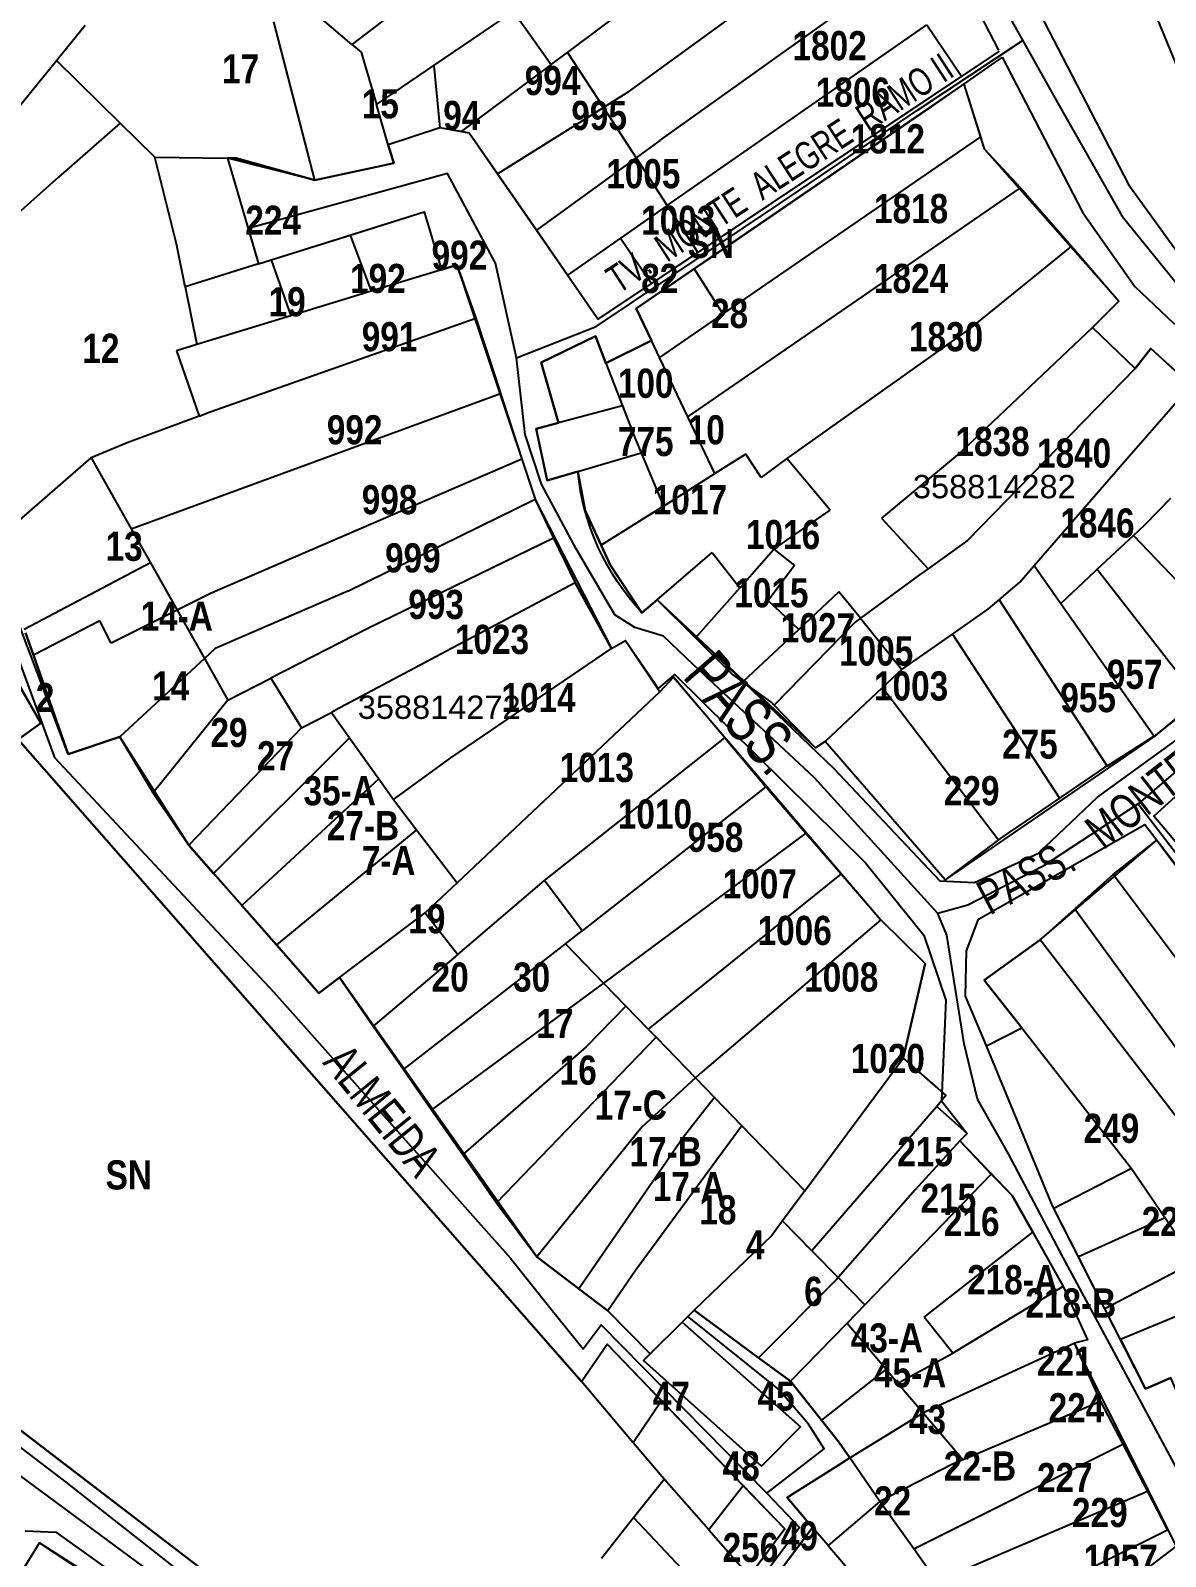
# Model space of a CAD drawing. Extents: x 199665 to 201826, y 4836581 to 4838476.
# Drawn here: x 201009 to 201106.5, y 4837063.4 to 4837194.5 of the extents above; entities that cross this region are included whole.
import ezdxf
from ezdxf.enums import TextEntityAlignment as Align

# ---------------------------------------------------------------- set-up
doc = ezdxf.new("R2010")
doc.units = 0
doc.header["$LTSCALE"] = 1.5
doc.header["$MEASUREMENT"] = 0
for name, color, linetype in [('CD-MALHA-LOTES', 40, 'CONTINUOUS'), ('CD_TXT_QUADRA', 7, 'CONTINUOUS'), ('RU-QUADRAS', 6, 'CONTINUOUS'), ('SV-EIXO-RUA-N-PAV', 6, 'CONTINUOUS'), ('SV-EIXO-RUA-PAV', 20, 'CONTINUOUS'), ('SV-RUA-NAO-PAV-S-GUIA-C-GUIA', 7, 'CONTINUOUS'), ('SV-RUA-PAVIM-S-GUIA-C-GUIA', 7, 'CONTINUOUS'), ('SV-TXT-RUA-N-PAV-S-GUIA-C-GUIA', 7, 'CONTINUOUS'), ('Th_NmrPort', 1, 'CONTINUOUS')]:
    doc.layers.add(name, color=color, linetype=linetype)
doc.styles.add('ARIAL', font='ARIAL.TTF')
doc.styles.add('MONOTXT', font='ARIAL.TTF', dxfattribs={"height": 0.2})
doc.styles.get("Standard").update_dxf_attribs({"font": 'swisscbo.ttf'})

msp = doc.modelspace()

# ---------------------------------------------------------------- linework, layer by layer
at = {"layer": 'CD-MALHA-LOTES', "linetype": 'Continuous'}
for p, q in [((201060.33, 4837189.24), (201081.43, 4837204.57)), ((201055.08, 4837192.62), (201066.33, 4837201.04)), ((201063.01, 4837185.04), (201083.62, 4837199.77)), ((201036.58, 4837193.31), (201032.11, 4837197.13)), ((201040.41, 4837196.23), (201036.58, 4837193.31)), ((201043.62, 4837191.5), (201050.44, 4837196.13)), ((201050.44, 4837196.13), (201053.68, 4837191.58)), ((201011.2, 4837191.93), (201013.66, 4837194.96)), ((201033.39, 4837181.65), (201029.88, 4837195.23)), ((201063.66, 4837179.46), (201085.97, 4837194.98)), ((201085.97, 4837194.98), (201088.92, 4837190.57)), ((201036.58, 4837193.31), (201037.36, 4837192.65)), ((201001.4, 4837179.85), (201011.2, 4837191.93)), ((201011.2, 4837191.93), (201016.66, 4837186.54)), ((201037.36, 4837192.65), (201038.68, 4837188.14)), ((201053.68, 4837191.58), (201055.08, 4837192.62)), ((201055.08, 4837192.62), (201058.17, 4837187.89)), ((201038.68, 4837188.14), (201043.62, 4837191.5)), ((201043.62, 4837191.5), (201044.14, 4837186.14)), ((201053.68, 4837191.58), (201045.97, 4837185.81)), ((201088.92, 4837190.57), (201066.29, 4837175.43)), ((201060.33, 4837189.24), (201058.17, 4837187.89)), ((201086.07, 4837187.77), (201089.13, 4837189.9)), ((201089.13, 4837189.9), (201090.56, 4837185.36)), ((201039.7, 4837184.67), (201038.68, 4837188.14)), ((201049.07, 4837182.19), (201058.17, 4837187.89)), ((201058.17, 4837187.89), (201060.99, 4837183.57)), ((201067.37, 4837174.98), (201086.07, 4837187.77)), ((201016.66, 4837186.54), (201011.38, 4837181.89)), ((201016.66, 4837186.54), (201018.03, 4837185.19)), ((201044.14, 4837186.14), (201039.7, 4837184.67)), ((201045.97, 4837185.81), (201044.14, 4837186.14)), ((201046.65, 4837185.69), (201045.97, 4837185.81)), ((201049.07, 4837182.19), (201046.65, 4837185.69)), ((201090.56, 4837185.36), (201068.44, 4837170.17)), ((201090.56, 4837185.36), (201090.6, 4837185.23)), ((201018.03, 4837185.19), (201019.66, 4837183.62)), ((201040.17, 4837183.09), (201039.7, 4837184.67)), ((201063.01, 4837185.04), (201060.99, 4837183.57)), ((201090.6, 4837185.23), (201090.88, 4837184.34)), ((201090.88, 4837184.34), (201094.01, 4837180.98)), ((201021.5, 4837176.18), (201019.66, 4837183.62)), ((201019.66, 4837183.62), (201025.89, 4837183.53)), ((201025.89, 4837183.53), (201026.62, 4837183.53)), ((201025.89, 4837183.53), (201028.56, 4837174.46)), ((201026.62, 4837183.53), (201033.39, 4837181.65)), ((201033.39, 4837181.65), (201040.17, 4837183.09)), ((201060.99, 4837183.57), (201052.42, 4837177.34)), ((201060.99, 4837183.57), (201063.66, 4837179.46)), ((201011.38, 4837181.89), (201005.26, 4837176.47)), ((201052.42, 4837177.34), (201049.07, 4837182.19)), ((201065.43, 4837161.32), (201094.01, 4837180.98)), ((201094.01, 4837180.98), (201098.37, 4837175.96)), ((201036.42, 4837176.92), (201042.79, 4837178.92)), ((201042.79, 4837178.92), (201044.27, 4837173.95)), ((201063.66, 4837179.46), (201059.64, 4837176.67)), ((201063.66, 4837179.46), (201066.29, 4837175.43)), ((201022.25, 4837172.48), (201021.5, 4837176.18)), ((201029.63, 4837174.79), (201036.42, 4837176.92)), ((201036.42, 4837176.92), (201038.22, 4837172.1)), ((201055.08, 4837173.49), (201052.42, 4837177.34)), ((201059.64, 4837176.67), (201055.08, 4837173.49)), ((201059.64, 4837176.67), (201062.3, 4837172.77)), ((201028.56, 4837174.46), (201029.63, 4837174.79)), ((201029.63, 4837174.79), (201031.34, 4837170)), ((201066.29, 4837175.43), (201062.3, 4837172.77)), ((201065.98, 4837174.04), (201067.37, 4837174.98)), ((201098.37, 4837175.96), (201089.62, 4837168.86)), ((201098.37, 4837175.96), (201102.46, 4837171.24)), ((201028.56, 4837174.46), (201022.25, 4837172.48)), ((201044.27, 4837173.95), (201038.22, 4837172.1)), ((201045.6, 4837174.36), (201044.27, 4837173.95)), ((201047.22, 4837169.79), (201045.6, 4837174.36)), ((201057.71, 4837169.7), (201055.08, 4837173.49)), ((201060.98, 4837170.62), (201065.98, 4837174.04)), ((201065.98, 4837174.04), (201068.44, 4837170.17)), ((201022.25, 4837172.48), (201023.25, 4837167.52)), ((201062.3, 4837172.77), (201057.71, 4837169.7)), ((201038.22, 4837172.1), (201031.34, 4837170)), ((201102.46, 4837171.24), (201100.2, 4837169)), ((201031.34, 4837170), (201023.25, 4837167.52)), ((201024.4, 4837161.74), (201047.22, 4837169.79)), ((201047.22, 4837169.79), (201048.87, 4837164.74)), ((201062.3, 4837167.86), (201060.98, 4837170.62)), ((201068.44, 4837170.17), (201062.99, 4837166.42)), ((201052.84, 4837165.99), (201057.5, 4837168.24)), ((201057.5, 4837168.24), (201058.39, 4837165.93)), ((201089.62, 4837168.86), (201073.93, 4837157.74)), ((201100.2, 4837169), (201088.93, 4837158.34)), ((201100.2, 4837169), (201103.85, 4837165.47)), ((201023.25, 4837167.52), (201021.51, 4837166.99)), ((201021.51, 4837166.99), (201023.45, 4837161.38)), ((201062.3, 4837167.86), (201058.39, 4837165.93)), ((201062.99, 4837166.42), (201062.3, 4837167.86)), ((201105.19, 4837167.19), (201103.85, 4837165.47)), ((201108.65, 4837164.03), (201105.19, 4837167.19)), ((201054.31, 4837160.79), (201052.84, 4837165.99)), ((201058.39, 4837165.93), (201059.81, 4837162.26)), ((201065.43, 4837161.32), (201062.99, 4837166.42)), ((201048.87, 4837164.74), (201049.33, 4837163.33)), ((201103.85, 4837165.47), (201089.46, 4837150.68)), ((201017.62, 4837151.69), (201049.33, 4837163.33)), ((201049.33, 4837163.33), (201051.18, 4837157.69)), ((201103.14, 4837157.71), (201108.65, 4837164.03)), ((201023.45, 4837161.38), (201024.4, 4837161.74)), ((201059.81, 4837162.26), (201054.31, 4837160.79)), ((201059.81, 4837162.26), (201060.93, 4837159.36)), ((201023.45, 4837161.38), (201017.28, 4837159.08)), ((201054.31, 4837160.79), (201052.39, 4837160.27)), ((201067.76, 4837156.44), (201065.43, 4837161.32)), ((201017.28, 4837159.08), (201014.19, 4837157.78)), ((201052.39, 4837160.27), (201053.35, 4837155.86)), ((201060.93, 4837159.36), (201061.41, 4837158.22)), ((201005.44, 4837150.2), (201014.19, 4837157.78)), ((201014.19, 4837157.78), (201017.62, 4837151.69)), ((201055.98, 4837156.63), (201061.41, 4837158.22)), ((201061.41, 4837158.22), (201063.33, 4837153.65)), ((201070.42, 4837158.12), (201067.76, 4837156.44)), ((201071.73, 4837156.11), (201070.42, 4837158.12)), ((201088.93, 4837158.34), (201084.09, 4837154.29)), ((201051.18, 4837157.69), (201024.42, 4837146.15)), ((201051.18, 4837157.69), (201052.31, 4837154.24)), ((201053.35, 4837155.86), (201055.98, 4837156.63)), ((201056.6, 4837153.26), (201055.98, 4837156.63)), ((201063.33, 4837153.65), (201067.76, 4837156.44)), ((201073.93, 4837157.74), (201071.73, 4837156.11)), ((201077.66, 4837153.31), (201073.93, 4837157.74)), ((201095.18, 4837148.55), (201103.14, 4837157.71)), ((201036.21, 4837146.33), (201052.31, 4837154.24)), ((201052.31, 4837154.24), (201053.9, 4837150.9)), ((201084.09, 4837154.29), (201082.07, 4837152.6)), ((201104.69, 4837152.04), (201106.91, 4837154.32)), ((201057.97, 4837150.28), (201056.6, 4837153.26)), ((201063.33, 4837153.65), (201057.97, 4837150.28)), ((201072.82, 4837149.96), (201077.66, 4837153.31)), ((201082.07, 4837152.6), (201086.07, 4837148.25)), ((201017.62, 4837151.69), (201019.28, 4837148.76)), ((201103.71, 4837151.13), (201104.69, 4837152.04)), ((201053.9, 4837150.9), (201037.99, 4837143.16)), ((201053.9, 4837150.9), (201055.74, 4837147.05)), ((201058.75, 4837148.59), (201057.97, 4837150.28)), ((201069.88, 4837146.64), (201072.82, 4837149.96)), ((201072.82, 4837149.96), (201074.6, 4837148.54)), ((201089.46, 4837150.68), (201086.07, 4837148.25)), ((201100.58, 4837148.22), (201103.71, 4837151.13)), ((201103.71, 4837151.13), (201113.58, 4837140.79)), ((201019.28, 4837148.76), (201008.43, 4837143.06)), ((201019.28, 4837148.76), (201021.56, 4837144.71)), ((201061.49, 4837144.48), (201058.75, 4837148.59)), ((201062.79, 4837145.6), (201067.52, 4837149.65)), ((201067.52, 4837149.65), (201069.88, 4837146.64)), ((201074.6, 4837148.54), (201072.34, 4837145.54)), ((201085.34, 4837147.73), (201080.25, 4837144.02)), ((201086.07, 4837148.25), (201085.34, 4837147.73)), ((201093.95, 4837147.12), (201095.18, 4837148.55)), ((201095.18, 4837148.55), (201097.48, 4837145.27)), ((201097.48, 4837145.27), (201100.42, 4837148.07)), ((201100.42, 4837148.07), (201100.58, 4837148.22)), ((201100.58, 4837148.22), (201109.37, 4837136.96)), ((201024.42, 4837146.15), (201021.56, 4837144.71)), ((201036.21, 4837146.33), (201024.84, 4837141.43)), ((201055.74, 4837147.05), (201035.12, 4837136.08)), ((201058.88, 4837141.42), (201055.74, 4837147.05)), ((201069.88, 4837146.64), (201066.08, 4837142.34)), ((201078.41, 4837146.29), (201074.97, 4837143.06)), ((201080.25, 4837144.02), (201078.41, 4837146.29)), ((201092.17, 4837145.6), (201093.95, 4837147.12)), ((201021.56, 4837144.71), (201015.9, 4837141.88)), ((201021.56, 4837144.71), (201023.9, 4837140.56)), ((201062.79, 4837145.6), (201061.49, 4837144.48)), ((201066.08, 4837142.34), (201062.79, 4837145.6)), ((201072.34, 4837145.54), (201074.97, 4837143.06)), ((201088.15, 4837142.64), (201091.26, 4837144.81)), ((201091.26, 4837144.81), (201092.17, 4837145.6)), ((201092.17, 4837145.6), (201101.44, 4837131.32)), ((201097.48, 4837145.27), (201105.49, 4837133.88)), ((201014.93, 4837143.78), (201009.23, 4837140.83)), ((201015.9, 4837141.88), (201014.93, 4837143.78)), ((201079.8, 4837143.69), (201072.83, 4837136.55)), ((201080.25, 4837144.02), (201079.8, 4837143.69)), ((201080.25, 4837144.02), (201083.81, 4837139.61)), ((201009.23, 4837140.83), (201008.55, 4837142.77)), ((201037.99, 4837143.16), (201029.6, 4837138.86)), ((201058.88, 4837141.42), (201060.07, 4837142.09)), ((201060.07, 4837142.09), (201063.01, 4837137.68)), ((201069.24, 4837139.2), (201066.08, 4837142.34)), ((201074.97, 4837143.06), (201070.15, 4837138.55)), ((201083.81, 4837139.61), (201088.15, 4837142.64)), ((201088.15, 4837142.64), (201097.35, 4837128.55)), ((201009.86, 4837135), (201006.32, 4837141.16)), ((201012.21, 4837132.33), (201009.23, 4837140.83)), ((201024.84, 4837141.43), (201023.9, 4837140.56)), ((201045.06, 4837132.03), (201058.88, 4837141.42)), ((201023.9, 4837140.56), (201016.65, 4837133.82)), ((201023.9, 4837140.56), (201025.92, 4837136.97)), ((201082.16, 4837138.07), (201083.81, 4837139.61)), ((201025.92, 4837136.97), (201029.6, 4837138.86)), ((201029.6, 4837138.86), (201032.23, 4837134.6)), ((201064.21, 4837138.96), (201063.01, 4837137.68)), ((201068.6, 4837133.73), (201064.21, 4837138.96)), ((201070.15, 4837138.55), (201069.24, 4837139.2)), ((201072.55, 4837136.83), (201070.15, 4837138.55)), ((201025.92, 4837136.97), (201019.49, 4837129.01)), ((201063.01, 4837137.68), (201045.61, 4837121.29)), ((201072.83, 4837136.55), (201072.55, 4837136.83)), ((201077.21, 4837133.43), (201082.16, 4837138.07)), ((201082.16, 4837138.07), (201092.12, 4837124.99)), ((201109.37, 4837136.96), (201105.49, 4837133.88)), ((201032.23, 4837134.6), (201034.82, 4837135.92)), ((201035.12, 4837136.08), (201034.82, 4837135.92)), ((201034.82, 4837135.92), (201036.36, 4837133.75)), ((201076.4, 4837132.87), (201072.83, 4837136.55)), ((201007.92, 4837133.6), (201009.86, 4837135)), ((201032.23, 4837134.6), (201022.58, 4837124.51)), ((201056.28, 4837078.45), (201007.92, 4837133.6)), ((201016.65, 4837133.82), (201012.21, 4837132.33)), ((201019.49, 4837129.01), (201016.65, 4837133.82)), ((201036.36, 4837133.75), (201024.69, 4837122.08)), ((201036.36, 4837133.75), (201038.88, 4837130.22)), ((201053.12, 4837121.48), (201068.6, 4837133.73)), ((201068.6, 4837133.73), (201072.13, 4837129.53)), ((201077.21, 4837133.43), (201076.4, 4837132.87)), ((201087.54, 4837121.54), (201077.21, 4837133.43)), ((201105.49, 4837133.88), (201101.44, 4837131.32)), ((201040.14, 4837128.46), (201045.06, 4837132.03)), ((201101.26, 4837131.21), (201097.35, 4837128.55)), ((201101.44, 4837131.32), (201101.26, 4837131.21)), ((201022.58, 4837124.51), (201019.49, 4837129.01)), ((201038.88, 4837130.22), (201027.13, 4837119.33)), ((201038.88, 4837130.22), (201040.14, 4837128.46)), ((201072.13, 4837129.53), (201056.35, 4837117.17)), ((201072.13, 4837129.53), (201072.35, 4837129.28)), ((201072.35, 4837129.28), (201075.57, 4837125.54)), ((201040.14, 4837128.46), (201042.13, 4837125.85)), ((201097.35, 4837128.55), (201092.26, 4837125.09)), ((201042.13, 4837125.85), (201030.11, 4837115.95)), ((201042.13, 4837125.85), (201045.61, 4837121.29)), ((201075.57, 4837125.54), (201058.19, 4837112.68)), ((201075.57, 4837125.54), (201078.59, 4837122.05)), ((201092.12, 4837124.99), (201087.54, 4837121.54)), ((201092.26, 4837125.09), (201092.12, 4837124.99)), ((201024.69, 4837122.08), (201022.58, 4837124.51)), ((201101.95, 4837121.99), (201105.71, 4837124.96)), ((201105.71, 4837124.96), (201112.06, 4837116.7)), ((201027.13, 4837119.33), (201024.69, 4837122.08)), ((201045.61, 4837121.29), (201042.87, 4837118.7)), ((201045.66, 4837115.14), (201053.12, 4837121.48)), ((201056.35, 4837117.17), (201053.12, 4837121.48)), ((201078.59, 4837122.05), (201062.02, 4837108.73)), ((201078.59, 4837122.05), (201082, 4837118.1)), ((201101.95, 4837121.99), (201098.67, 4837119.06)), ((201113.92, 4837106.04), (201101.95, 4837121.99)), ((201030.11, 4837115.95), (201027.13, 4837119.33)), ((201035.5, 4837113.15), (201042.87, 4837118.7)), ((201042.87, 4837118.7), (201045.66, 4837115.14)), ((201095.69, 4837116.4), (201098.67, 4837119.06)), ((201098.67, 4837119.06), (201110.6, 4837102.65)), ((201054.92, 4837116.05), (201056.35, 4837117.17)), ((201082, 4837118.1), (201066.65, 4837105.05)), ((201085.81, 4837114.35), (201082, 4837118.1)), ((201033.74, 4837111.82), (201030.11, 4837115.95)), ((201041, 4837105.26), (201054.64, 4837115.83)), ((201054.64, 4837115.83), (201054.92, 4837116.05)), ((201054.92, 4837116.05), (201058.19, 4837112.68)), ((201095.69, 4837116.4), (201090.87, 4837112.94)), ((201108.44, 4837099.81), (201095.69, 4837116.4)), ((201045.66, 4837115.14), (201038.41, 4837108.97)), ((201083.91, 4837106.24), (201085.81, 4837114.35)), ((201035.5, 4837113.15), (201033.74, 4837111.82)), ((201038.41, 4837108.97), (201035.5, 4837113.15)), ((201057.88, 4837112.44), (201043.42, 4837101.79)), ((201058.19, 4837112.68), (201057.88, 4837112.44)), ((201058.19, 4837112.68), (201060.11, 4837110.7)), ((201090.87, 4837112.94), (201094.11, 4837108.82)), ((201060.11, 4837110.7), (201056.7, 4837107.2)), ((201062.02, 4837108.73), (201060.11, 4837110.7)), ((200961.4, 4837109.98), (201044.54, 4837046.38)), ((201038.41, 4837108.97), (201041, 4837105.26)), ((201049, 4837093.79), (201062.71, 4837108.02)), ((201062.02, 4837108.73), (201062.71, 4837108.02)), ((201062.71, 4837108.02), (201066.08, 4837104.54)), ((201091.09, 4837107.3), (201094.11, 4837108.82)), ((201094.11, 4837108.82), (201103.55, 4837096.76)), ((201056.7, 4837107.2), (201046.1, 4837097.94)), ((201096.76, 4837093.54), (201091.09, 4837107.3)), ((201075.48, 4837094.84), (201083.91, 4837106.24)), ((201083.91, 4837106.24), (201087.6, 4837103.02)), ((201043.42, 4837101.79), (201041, 4837105.26)), ((201066.08, 4837104.54), (201061.47, 4837100.31)), ((201066.65, 4837105.05), (201066.08, 4837104.54)), ((201066.08, 4837104.54), (201067.71, 4837102.86)), ((201067.71, 4837102.86), (201065.02, 4837099.42)), ((201067.71, 4837102.86), (201070.08, 4837100.42)), ((201087.6, 4837103.02), (201086.82, 4837102.09)), ((201046.1, 4837097.94), (201043.42, 4837101.79)), ((201086.82, 4837102.09), (201076.09, 4837089.68)), ((201086.82, 4837102.09), (201089.41, 4837099.77)), ((201061.47, 4837100.31), (201052.46, 4837089.15)), ((201070.08, 4837100.42), (201060.92, 4837087.99)), ((201070.08, 4837100.42), (201075.48, 4837094.84)), ((201065.02, 4837099.42), (201056.07, 4837086.41)), ((201088.79, 4837099.13), (201084.95, 4837094.93)), ((201089.41, 4837099.77), (201088.79, 4837099.13)), ((201088.79, 4837099.13), (201091.49, 4837096.26)), ((201049, 4837093.79), (201046.1, 4837097.94)), ((201091.49, 4837096.26), (201080.63, 4837085.05)), ((201093.29, 4837094.43), (201091.49, 4837096.26)), ((201103.55, 4837096.76), (201096.87, 4837093.32)), ((201103.55, 4837096.76), (201106.43, 4837092.5)), ((201075.48, 4837094.84), (201073.57, 4837092.26)), ((201084.95, 4837094.93), (201078.34, 4837087.38)), ((201052.46, 4837089.15), (201049, 4837093.79)), ((201095.05, 4837091.29), (201093.29, 4837094.43)), ((201096.87, 4837093.32), (201096.76, 4837093.54)), ((201073.57, 4837092.26), (201072.64, 4837091)), ((201076.09, 4837089.68), (201073.57, 4837092.26)), ((201098.99, 4837089.15), (201096.87, 4837093.32)), ((201106.43, 4837092.5), (201098.99, 4837089.15)), ((201106.43, 4837092.5), (201108.98, 4837088.73)), ((201072.64, 4837091), (201065.97, 4837084.59)), ((201085.74, 4837083.98), (201095.05, 4837091.29)), ((201095.05, 4837091.29), (201097.67, 4837086.61)), ((201076.09, 4837089.68), (201078.34, 4837087.38)), ((201056.07, 4837086.41), (201052.46, 4837089.15)), ((201101.24, 4837084.71), (201098.99, 4837089.15)), ((201108.98, 4837088.73), (201101.24, 4837084.71)), ((201060.92, 4837087.99), (201058.55, 4837084.52)), ((201078.21, 4837087.23), (201071.5, 4837080.5)), ((201078.34, 4837087.38), (201078.21, 4837087.23)), ((201080.63, 4837085.05), (201078.34, 4837087.38)), ((201058.55, 4837084.52), (201056.07, 4837086.41)), ((201097.67, 4837086.61), (201088.2, 4837080.9)), ((201097.67, 4837086.61), (201099.77, 4837082.04)), ((201062.19, 4837080.84), (201058.55, 4837084.52)), ((201065.97, 4837084.59), (201064.93, 4837083.56)), ((201071.5, 4837080.5), (201065.97, 4837084.59)), ((201080.63, 4837085.05), (201079.1, 4837083.47)), ((201102.59, 4837082.05), (201101.24, 4837084.71)), ((201111.09, 4837085.59), (201102.59, 4837082.05)), ((201064.93, 4837083.56), (201062.19, 4837080.84)), ((201075.11, 4837074.56), (201064.93, 4837083.56)), ((201074.25, 4837078.47), (201079.1, 4837083.47)), ((201079.1, 4837083.47), (201082.46, 4837079.51)), ((201088.2, 4837080.9), (201085.74, 4837083.98)), ((201085.9, 4837075.91), (201098.61, 4837081.75)), ((201099.77, 4837082.04), (201098.61, 4837081.75)), ((201098.61, 4837081.75), (201100.83, 4837076.84)), ((201102.59, 4837082.05), (201104.73, 4837077.83)), ((201056.28, 4837078.45), (201058.49, 4837081.67)), ((201058.49, 4837081.67), (201063.17, 4837076.79)), ((201062.19, 4837080.84), (201061.61, 4837080.26)), ((201074.25, 4837078.47), (201071.5, 4837080.5)), ((201083.47, 4837078.32), (201088.2, 4837080.9)), ((201061.61, 4837080.26), (201071.75, 4837071.17)), ((201082.46, 4837079.51), (201076.9, 4837075.12)), ((201082.46, 4837079.51), (201083.47, 4837078.32)), ((201060.74, 4837073.2), (201056.28, 4837078.45)), ((201076.9, 4837075.12), (201074.25, 4837078.47)), ((201083.47, 4837078.32), (201085.65, 4837075.76)), ((201104.73, 4837077.83), (201106.91, 4837078.78)), ((201063.17, 4837076.79), (201060.74, 4837073.2)), ((201063.17, 4837076.79), (201070.17, 4837069.48)), ((201100.88, 4837076.73), (201089.07, 4837071.73)), ((201100.83, 4837076.84), (201100.88, 4837076.73)), ((201100.88, 4837076.73), (201102.79, 4837073.07)), ((201079.35, 4837071.89), (201085.65, 4837075.76)), ((201085.65, 4837075.76), (201085.9, 4837075.91)), ((201085.65, 4837075.76), (201089.07, 4837071.73)), ((201071.75, 4837071.17), (201075.11, 4837074.56)), ((201078.42, 4837073.21), (201076.9, 4837075.12)), ((201063.4, 4837070.08), (201060.74, 4837073.2)), ((201079.35, 4837071.89), (201078.42, 4837073.21)), ((201084.84, 4837064.08), (201102.79, 4837073.07)), ((201102.79, 4837073.07), (201104.91, 4837069.01)), ((201073.96, 4837068.49), (201078.9, 4837071.61)), ((201078.9, 4837071.61), (201079.35, 4837071.89)), ((201081.92, 4837068.16), (201079.35, 4837071.89)), ((201088.22, 4837071.37), (201081.92, 4837068.16)), ((201089.07, 4837071.73), (201088.22, 4837071.37)), ((201060.76, 4837066.76), (201063.4, 4837070.08)), ((201067.22, 4837065.72), (201063.4, 4837070.08)), ((201070.17, 4837069.48), (201067.22, 4837065.72)), ((201070.17, 4837069.48), (201073.76, 4837065.8)), ((201104.91, 4837069.01), (201086.81, 4837061.28)), ((201104.91, 4837069.01), (201106.63, 4837065.69)), ((201076.15, 4837065.92), (201073.96, 4837068.49)), ((201081.92, 4837068.16), (201077.48, 4837064.37)), ((201084.84, 4837064.08), (201081.92, 4837068.16)), ((201058, 4837063.28), (201060.76, 4837066.76)), ((201060.76, 4837066.76), (201068.41, 4837058.66)), ((201067.22, 4837065.72), (201070.72, 4837061.73)), ((201073.76, 4837065.8), (201070.72, 4837061.73)), ((201071.08, 4837059.16), (201076.15, 4837065.92)), ((201077.48, 4837064.37), (201076.15, 4837065.92)), ((201106.63, 4837065.69), (201090.06, 4837057.46)), ((201007.74, 4837061.33), (201009.74, 4837064.6)), ((201009.74, 4837064.6), (201015.36, 4837061.02)), ((201077.48, 4837064.37), (201079.13, 4837062.43)), ((201086.81, 4837061.28), (201084.84, 4837064.08)), ((201107.36, 4837064.3), (201099.69, 4837058.47))]:
    msp.add_line(p, q, dxfattribs=at)
at = {"layer": 'RU-QUADRAS', "color": 6, "linetype": 'Continuous'}
for points in [[(200915.76, 4837146.3, 0.013425), (200960.81, 4837203.28), (200973.59, 4837190.79), (200974.39, 4837191.41), (200992.53, 4837167.42), (200991.53, 4837166.62), (201009.86, 4837135), (201007.92, 4837133.6), (201056.28, 4837078.45), (201058.49, 4837081.67), (201073.76, 4837065.8), (201053.28, 4837038.46), (201044.54, 4837046.38), (200961.4, 4837109.98)], [(201090.87, 4837112.94), (201095.69, 4837116.4), (201105.71, 4837124.96), (201126.93, 4837096.54), (201149.55, 4837068.88), (201148.42, 4837063.43), (201138.97, 4837052.59), (201133.01, 4837057.58), (201131.59, 4837056.09, -0.052073), (201116, 4837071.88), (201111.21, 4837068.93), (201106.91, 4837078.78), (201104.73, 4837077.83), (201096.76, 4837093.54), (201091.09, 4837107.3), (201094.11, 4837108.82)]]:
    msp.add_lwpolyline(points, format="xyb", close=True, dxfattribs=at)
for points in [[(201085.97, 4837194.98), (201088.92, 4837190.57), (201057.71, 4837169.7), (201046.65, 4837185.69), (201044.14, 4837186.14), (201039.7, 4837184.67), (201040.17, 4837183.09), (201033.39, 4837181.65), (201025.89, 4837183.53), (201028.56, 4837174.46), (201042.79, 4837178.92), (201044.27, 4837173.95), (201045.6, 4837174.36), (201052.34, 4837154.16), (201058.88, 4837141.42), (201060.07, 4837142.09), (201063.01, 4837137.68), (201064.21, 4837138.96), (201081.97, 4837118.13), (201085.81, 4837114.35), (201083.91, 4837106.24), (201087.6, 4837103.02), (201086.82, 4837102.09), (201089.41, 4837099.77), (201088.79, 4837099.13), (201093.29, 4837094.43), (201097.67, 4837086.61), (201099.77, 4837082.04), (201098.61, 4837081.75), (201107.36, 4837064.3)], [(201066.94, 4837053.66), (201076.15, 4837065.92), (201073.96, 4837068.49), (201079.35, 4837071.89), (201078.42, 4837073.21), (201074.25, 4837078.47), (201065.97, 4837084.59), (201064.93, 4837083.56), (201075.11, 4837074.56), (201071.75, 4837071.17), (201061.61, 4837080.26), (201062.19, 4837080.84), (201058.55, 4837084.52), (201052.46, 4837089.15), (201035.5, 4837113.15), (201033.74, 4837111.82), (201022.58, 4837124.51), (201016.65, 4837133.82), (201012.21, 4837132.33), (201005.22, 4837150.72)]]:
    msp.add_lwpolyline(points, dxfattribs=at)
for points in [[(201113.39, 4837140.49), (201105.56, 4837133.92), (201087.54, 4837121.54), (201077.21, 4837133.43), (201076.4, 4837132.87), (201062.79, 4837145.6), (201061.49, 4837144.48, -0.164572), (201055.98, 4837156.63), (201053.35, 4837155.86), (201052.39, 4837160.27), (201054.31, 4837160.79), (201052.84, 4837165.99), (201057.5, 4837168.24), (201058.39, 4837165.93), (201062.3, 4837167.86), (201060.98, 4837170.62), (201089.13, 4837189.9), (201090.88, 4837184.34), (201102.46, 4837171.24), (201100.2, 4837169), (201103.85, 4837165.47), (201105.19, 4837167.19), (201112.74, 4837160.28)], [(200999.3, 4837045.48), (201009.25, 4837060.34), (201007.74, 4837061.33), (201009.74, 4837064.6, -0.040745), (201050.38, 4837033.02), (201049.59, 4837032.09), (201053.27, 4837028.63), (201052.28, 4837027.46), (201060.37, 4837020.03, -0.081096), (201066, 4837006.89), (201062.16, 4837005.74), (201053.47, 4836949.04), (201051.68, 4836932.26), (201050.66, 4836932.29), (201044.98, 4836881.76), (201043.16, 4836870.17), (201034.39, 4836787.29)]]:
    msp.add_lwpolyline(points, format="xyb", dxfattribs=at)
at = {"layer": 'SV-EIXO-RUA-N-PAV'}
for points in [[(200957.39, 4837208.64), (200970.78, 4837196.22), (200980.52, 4837185.63), (200992.81, 4837169.74), (200993.44, 4837165.93), (200996.98, 4837160.18), (200998.95, 4837155.34), (201000.59, 4837151.57), (201003.55, 4837147.41), (201004.56, 4837148.25), (201008.08, 4837140.11), (201011.03, 4837132.04), (201029.88, 4837111.91), (201050.21, 4837089.04), (201053.58, 4837084.8), (201056.45, 4837081.27), (201057.99, 4837083.31), (201072.21, 4837068.86), (201075.03, 4837065.91), (201067.09, 4837055.3), (201065.99, 4837053.36), (201066.45, 4837046.8)], [(201050.72, 4837166.39), (201057.56, 4837169.06), (201073.33, 4837179.65), (201085.16, 4837187.66), (201094.22, 4837193.67)], [(201159.2, 4837027.26), (201154.6, 4837032), (201137.96, 4837046.96), (201128.72, 4837055.74), (201118.25, 4837062.73), (201109.42, 4837067.32), (201097.66, 4837089.1), (201092.98, 4837098.02), (201090.31, 4837102.7), (201089.16, 4837107.47), (201087.67, 4837116.8), (201086.9, 4837118.65), (201076.3, 4837130.31), (201065.91, 4837140.02), (201063.34, 4837142.48), (201060.88, 4837143.23), (201059.17, 4837144.3), (201055.85, 4837149.97), (201052.86, 4837155.53), (201051.46, 4837159.81), (201050.72, 4837166.39), (201048.9, 4837174.52), (201044.78, 4837182.23), (201027.67, 4837177.48)], [(201114.27, 4837171.06), (201118.34, 4837166.28), (201123.5, 4837160.74), (201125.25, 4837156.95), (201125.83, 4837153.06), (201123.89, 4837148.39), (201120.58, 4837144.31), (201115.04, 4837137.94), (201110.35, 4837133.43), (201104.12, 4837128.08), (201095.89, 4837122.68), (201089.47, 4837119.38), (201086.9, 4837118.65)], [(200907.53, 4837147.85), (200911.81, 4837145.76), (200917.38, 4837141.01), (200923.15, 4837135.86), (200945.21, 4837118.96), (200972.42, 4837097.72), (201007.98, 4837070.41), (201026.84, 4837056.49), (201037.46, 4837048.35), (201049.62, 4837037.42), (201052.72, 4837035.77), (201057.66, 4837038.25), (201064.05, 4837045.67), (201066.45, 4837046.8), (201069.21, 4837048.14), (201074.57, 4837044.84), (201086.53, 4837031.86), (201101.99, 4837011.65), (201112.23, 4836998.85), (201116.53, 4836994.63), (201128.06, 4836983.93), (201142.7, 4836969.91)], [(201104.12, 4837128.08), (201127.4, 4837097.7), (201133.85, 4837089.45), (201143.68, 4837077.54), (201148.76, 4837072.89), (201150.4, 4837069.5), (201150.07, 4837063.28), (201148.11, 4837057.7), (201137.96, 4837046.96)], [(201072.21, 4837068.86), (201077.13, 4837072.66), (201075.79, 4837074.78), (201073.22, 4837077.8), (201065.4, 4837084.06)]]:
    msp.add_lwpolyline(points, dxfattribs=at)
at = {"layer": 'SV-EIXO-RUA-PAV'}
msp.add_lwpolyline([(201114.27, 4837171.06), (201108.11, 4837171.87), (201102.84, 4837178.38), (201097.25, 4837188.26), (201088.29, 4837204.27), (201079.45, 4837221.42), (201076.49, 4837229.19), (201092.22, 4837240.34)], dxfattribs=at)
at = {"layer": 'SV-RUA-NAO-PAV-S-GUIA-C-GUIA'}
for points in [[(201092.16, 4837192.73), (201066.29, 4837175.43), (201062.3, 4837172.77), (201057.71, 4837169.7), (201055.08, 4837173.49), (201052.42, 4837177.34), (201049.07, 4837182.19), (201046.65, 4837185.69), (201045.97, 4837185.81), (201044.14, 4837186.14), (201039.7, 4837184.67), (201040.17, 4837183.09), (201033.39, 4837181.65), (201026.62, 4837183.53), (201025.89, 4837183.53), (201028.56, 4837174.46), (201029.63, 4837174.79), (201036.42, 4837176.92), (201042.79, 4837178.92), (201044.27, 4837173.95), (201045.6, 4837174.36), (201047.22, 4837169.79), (201047.25, 4837169.7), (201048.87, 4837164.74), (201049.33, 4837163.33), (201051.18, 4837157.69), (201052.31, 4837154.24), (201052.34, 4837154.16), (201053.9, 4837150.9), (201055.74, 4837147.05), (201058.88, 4837141.42), (201060.07, 4837142.09), (201062.91, 4837137.98), (201064.3, 4837139.19), (201080.7, 4837123.02), (201085.7, 4837116.78), (201087.58, 4837111.2), (201087.21, 4837102.55), (201089.41, 4837099.77), (201088.79, 4837099.13), (201091.49, 4837096.26), (201093.29, 4837094.43), (201095.05, 4837091.29), (201097.67, 4837086.61), (201099.77, 4837082.04), (201098.61, 4837081.75), (201100.83, 4837076.84), (201100.88, 4837076.73), (201102.79, 4837073.07), (201104.91, 4837069.01), (201106.63, 4837065.69)], [(201092.44, 4837192.2), (201086.07, 4837187.77), (201067.37, 4837174.98), (201065.98, 4837174.04), (201060.98, 4837170.62), (201062.3, 4837167.86), (201058.39, 4837165.93), (201057.5, 4837168.24), (201052.84, 4837165.99), (201054.31, 4837160.79), (201052.39, 4837160.27), (201053.35, 4837155.86), (201055.98, 4837156.63), (201056.6, 4837153.26), (201057.97, 4837150.28), (201058.75, 4837148.59), (201061.49, 4837144.48), (201062.79, 4837145.6), (201066.8, 4837141.82), (201077.97, 4837131.1), (201087.06, 4837121.45), (201090.06, 4837121.32), (201095.55, 4837123.85), (201100.61, 4837128.65), (201109.77, 4837135.29)], [(201008.55, 4837142.77), (201009.23, 4837140.83), (201012.21, 4837132.33), (201016.65, 4837133.82), (201019.52, 4837128.96), (201022.58, 4837124.51), (201022.65, 4837124.42), (201024.69, 4837122.08), (201027.13, 4837119.33), (201030.11, 4837115.95), (201033.74, 4837111.82), (201035.5, 4837113.15), (201038.41, 4837108.97), (201041, 4837105.26), (201043.42, 4837101.79), (201046.1, 4837097.94), (201049, 4837093.79), (201052.46, 4837089.15), (201056.07, 4837086.41), (201058.55, 4837084.52), (201062.19, 4837080.84), (201061.61, 4837080.26), (201071.75, 4837071.17), (201075.11, 4837074.56), (201064.93, 4837083.56), (201065.97, 4837084.59), (201071.5, 4837080.5), (201074.25, 4837078.47), (201076.9, 4837075.12), (201078.42, 4837073.21), (201079.35, 4837071.89), (201078.9, 4837071.61), (201073.96, 4837068.49), (201076.15, 4837065.92), (201071.08, 4837059.16)], [(201006.32, 4837141.16), (201009.86, 4837135), (201007.92, 4837133.6), (201056.28, 4837078.45), (201058.49, 4837081.67), (201063.17, 4837076.79), (201070.18, 4837069.49), (201073.76, 4837065.8), (201070.72, 4837061.73), (201068.41, 4837058.66), (201066.1, 4837055.57), (201064.83, 4837052.79), (201064.06, 4837046.93), (201056.62, 4837039.02), (201053.38, 4837037.76), (201048.59, 4837039.94), (201040.4, 4837047.49), (201012.03, 4837069.8), (200971.72, 4837100.55)], [(201113.77, 4837117.18), (201105.45, 4837127.02), (201109.14, 4837130.35)], [(201106.91, 4837078.78), (201104.73, 4837077.83), (201102.59, 4837082.05), (201101.24, 4837084.71), (201098.99, 4837089.15), (201096.76, 4837093.54), (201091.09, 4837107.3), (201089.29, 4837111.56), (201089.37, 4837115.46), (201090.39, 4837118.16), (201104.67, 4837126.31), (201112.06, 4837116.7)], [(201008.51, 4837065.64), (201011.14, 4837065.52), (201027.86, 4837053.58)]]:
    msp.add_lwpolyline(points, dxfattribs=at)
at = {"layer": 'SV-RUA-PAVIM-S-GUIA-C-GUIA'}
msp.add_lwpolyline([(201110.6, 4837173.95), (201112.08, 4837174.79), (201112.87, 4837176.56), (201112.9, 4837178.17), (201103.29, 4837201.59), (201093.17, 4837227.1), (201090.95, 4837233.3), (201090.41, 4837234.16), (201089.81, 4837234.37), (201088.94, 4837234.12), (201088.02, 4837233.55), (201083.34, 4837230.33), (201080.39, 4837228.08), (201079.98, 4837227.6), (201079.91, 4837226.79), (201080.58, 4837225.29), (201082.75, 4837220.9), (201103.27, 4837181.28), (201107.63, 4837175.26), (201108.67, 4837174.22)], close=True, dxfattribs=at)
for points in [[(201074.82, 4837228.72), (201075.2, 4837226.29), (201076.39, 4837223.39), (201078.65, 4837218.82), (201092.12, 4837192.81)], [(201092.44, 4837192.2), (201099.33, 4837178.89), (201103.81, 4837172.52), (201107.13, 4837169.36), (201109.91, 4837168.6)]]:
    msp.add_lwpolyline(points, dxfattribs=at)

# ---------------------------------------------------------------- texts
at = {"layer": 'CD_TXT_QUADRA', "color": 7, "linetype": 'Continuous', "style": 'MONOTXT'}
for s, p in [('358814282', (201084.76, 4837154.32)), ('358814272', (201037.08, 4837135.37))]:
    msp.add_text(s, height=2, dxfattribs=at).set_placement(p)
at = {"layer": 'SV-TXT-RUA-N-PAV-S-GUIA-C-GUIA', "style": 'ARIAL', "width": 0.7}
for s, height, rotation, p in [('TV.  MONTE  ALEGRE  RAMO II', 2.4, 33, (201059.48, 4837171.84)), ('PASS.', 4, 311, (201064.88, 4837138.95)), ('MONTE', 3, 38, (201101.13, 4837124.06)), ('PASS.', 3, 28, (201091.37, 4837118.46)), ('ALMEIDA', 3, 309, (201033.99, 4837105.81))]:
    msp.add_text(s, height=height, rotation=rotation, dxfattribs=at).set_placement(p)
at = {"layer": 'Th_NmrPort', "color": 1}
for s, p in [('1802', (201074.42, 4837193.2)), ('17', (201025.42, 4837191.2)), ('994', (201051.42, 4837190.2)), ('15', (201037.42, 4837188.2)), ('1806', (201076.42, 4837189.2)), ('94', (201044.42, 4837187.2)), ('995', (201055.42, 4837187.2)), ('1812', (201079.42, 4837185.2)), ('1005', (201058.42, 4837182.2)), ('1818', (201081.42, 4837179.2)), ('224', (201027.42, 4837178.2)), ('1003', (201061.42, 4837178.2)), ('SN', (201065.42, 4837176.2)), ('992', (201043.42, 4837175.2)), ('192', (201036.42, 4837173.2)), ('82', (201061.42, 4837173.2)), ('1824', (201081.42, 4837173.2)), ('19', (201029.42, 4837171.2)), ('28', (201067.42, 4837170.2)), ('12', (201013.42, 4837167.2)), ('991', (201037.42, 4837168.2)), ('1830', (201084.42, 4837168.2)), ('100', (201059.42, 4837164.2)), ('992', (201034.42, 4837160.2)), ('775', (201059.42, 4837159.2)), ('10', (201065.42, 4837160.2)), ('1838', (201088.42, 4837159.2)), ('1840', (201095.42, 4837158.2)), ('998', (201037.42, 4837154.2)), ('1017', (201062.42, 4837154.2)), ('1846', (201097.42, 4837152.2)), ('13', (201015.42, 4837150.2)), ('1016', (201070.42, 4837151.2)), ('999', (201039.42, 4837149.2)), ('1015', (201069.42, 4837146.2)), ('993', (201041.42, 4837145.2)), ('14-A', (201018.42, 4837144.2)), ('1023', (201045.42, 4837142.2)), ('1027', (201073.42, 4837143.2)), ('1005', (201078.42, 4837141.2)), ('14', (201019.42, 4837138.2)), ('1003', (201081.42, 4837138.2)), ('957', (201101.42, 4837139.2)), ('2', (201009.42, 4837137.2)), ('1014', (201049.42, 4837137.2)), ('955', (201097.42, 4837137.2)), ('29', (201024.42, 4837134.2)), ('275', (201092.42, 4837133.2)), ('27', (201028.42, 4837132.2)), ('1013', (201054.42, 4837131.2)), ('35-A', (201032.42, 4837129.2)), ('229', (201087.42, 4837129.2)), ('1010', (201059.42, 4837127.2)), ('27-B', (201034.42, 4837126.2)), ('958', (201065.42, 4837125.2)), ('7-A', (201037.42, 4837123.2)), ('1007', (201068.42, 4837121.2)), ('19', (201041.42, 4837118.2)), ('1006', (201071.42, 4837117.2)), ('20', (201043.42, 4837113.2)), ('30', (201050.42, 4837113.2)), ('1008', (201075.42, 4837113.2)), ('17', (201052.42, 4837109.2)), ('1020', (201079.42, 4837106.2)), ('16', (201054.42, 4837105.2)), ('17-C', (201057.42, 4837102.2)), ('249', (201099.42, 4837100.2)), ('17-B', (201060.42, 4837098.2)), ('215', (201083.42, 4837098.2)), ('SN', (201015.42, 4837096.2)), ('17-A', (201062.42, 4837095.2)), ('215', (201085.42, 4837094.2)), ('18', (201066.42, 4837093.2)), ('216', (201087.42, 4837092.2)), ('226', (201104.42, 4837092.2)), ('4', (201070.42, 4837090.2)), ('218-A', (201089.42, 4837087.2)), ('6', (201075.42, 4837086.2)), ('218-B', (201094.42, 4837085.2)), ('43-A', (201079.42, 4837082.2)), ('45-A', (201081.42, 4837079.2)), ('221', (201095.42, 4837080.2)), ('47', (201062.42, 4837077.2)), ('45', (201071.42, 4837077.2)), ('224', (201096.42, 4837076.2)), ('43', (201084.42, 4837075.2)), ('48', (201068.42, 4837071.2)), ('22-B', (201087.42, 4837071.2)), ('227', (201095.42, 4837070.2)), ('22', (201081.42, 4837068.2)), ('229', (201098.42, 4837067.2)), ('49', (201073.42, 4837065.2)), ('256', (201068.42, 4837064.2)), ('1057', (201099.42, 4837063.2))]:
    msp.add_text(s, height=2.5, dxfattribs=at).set_placement(p, align=Align.MIDDLE_LEFT)

doc.saveas('drawing.dxf')
